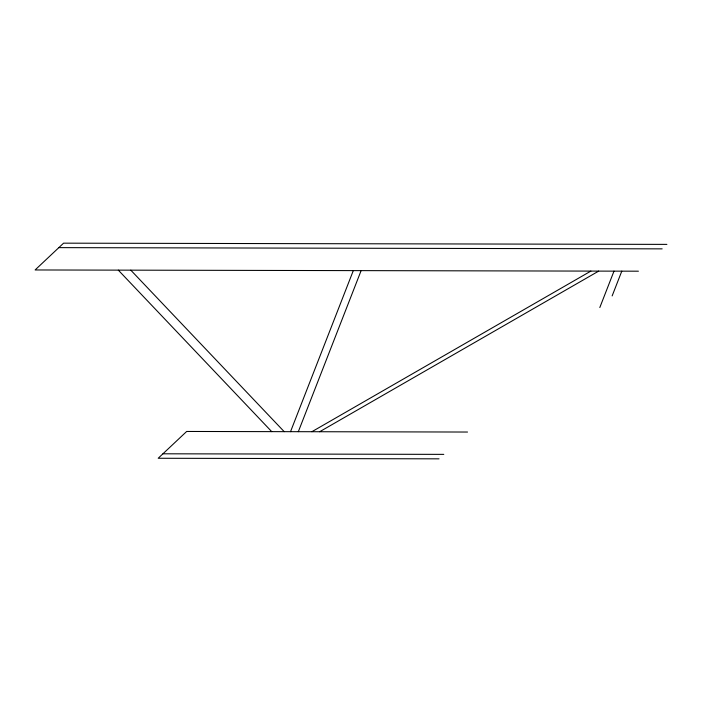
<?xml version="1.0" encoding="UTF-8"?>
<svg xmlns="http://www.w3.org/2000/svg" width="702" height="702" viewBox="0 0 702 702"><rect width="100%" height="100%" fill="white"/><g stroke="black" fill="none" stroke-linecap="round" stroke-linejoin="round"><path stroke-width="1.05" d="M290.523 431.677L353.308 270.612M298.324 431.686L361.118 270.63M599.815 307.529L613.996 271.147M612.144 295.919L621.797 271.156M311.881 431.712L590.873 271.095M319.682 431.73L598.674 271.112M666.9 244.384L63.584 243.164L35.1 269.963L638.416 271.191M58.836 247.63L662.153 248.859M467.523 432.037L186.671 431.458L158.187 458.266L439.04 458.836M162.934 453.799L443.787 454.369M130.8 270.165L284.205 431.66M118.313 270.138L271.727 431.633"/></g></svg>
